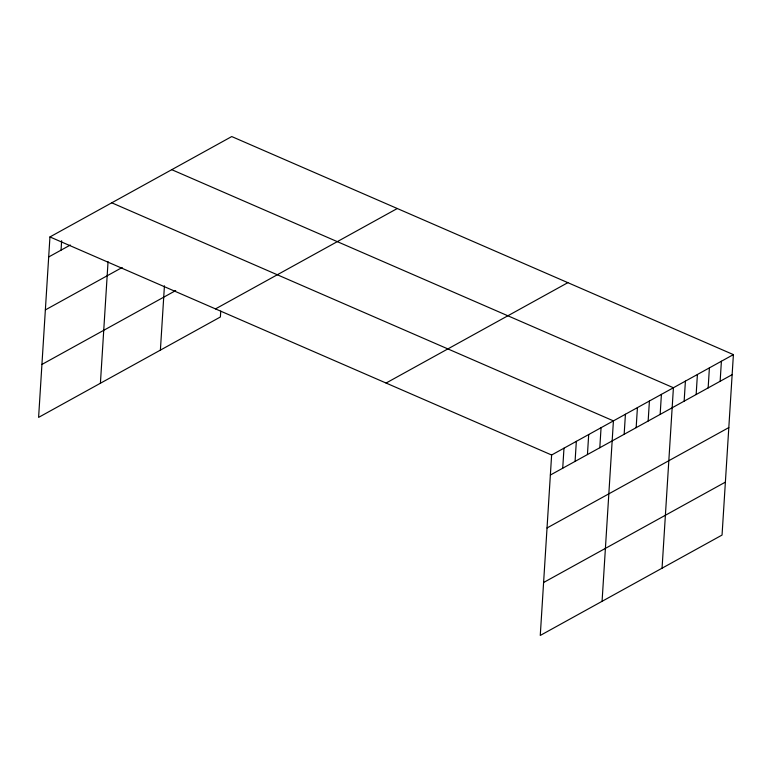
<?xml version="1.0" encoding="UTF-8"?>
<svg xmlns="http://www.w3.org/2000/svg" width="772" height="772" viewBox="0 0 772 772"><rect width="100%" height="100%" fill="white"/><g stroke="black" fill="none" stroke-linecap="round" stroke-linejoin="round"><path stroke-width="1.16" d="M733.4 354.618L551.623 455.007L540.265 635.443L722.052 535.064L733.4 354.618L231.735 136.557L49.948 236.936L38.6 417.382L220.377 316.993L220.753 311.116M61.056 250.147L61.644 240.719M100.408 383.25L108.051 261.66M160.393 350.121L164.436 285.823M562.72 468.218L563.985 448.175M575.082 461.386L576.337 441.352M587.444 454.563L588.698 434.53M599.805 447.741L601.06 427.698M602.073 601.32L613.422 420.875L111.757 202.804M624.162 434.289L625.426 414.246M636.157 427.659L637.421 407.626M648.152 421.039L649.416 400.996M660.157 414.41L661.411 394.376M662.058 568.192L673.416 387.747L171.741 169.676M684.146 401.16L685.411 381.127M696.151 394.531L697.406 374.497M708.146 387.911L709.4 367.868M720.141 381.281L721.405 361.248M48.694 256.97L70.32 245.033M45.365 309.91L122.159 267.498M41.929 364.442L175.717 290.562M215.504 308.897L397.281 208.517M386.068 383.047L567.854 282.658M550.359 475.041L732.136 374.661M547.03 527.971L728.807 427.591M543.594 582.513L725.381 482.133M49.948 236.936L551.623 455.007"/></g></svg>
